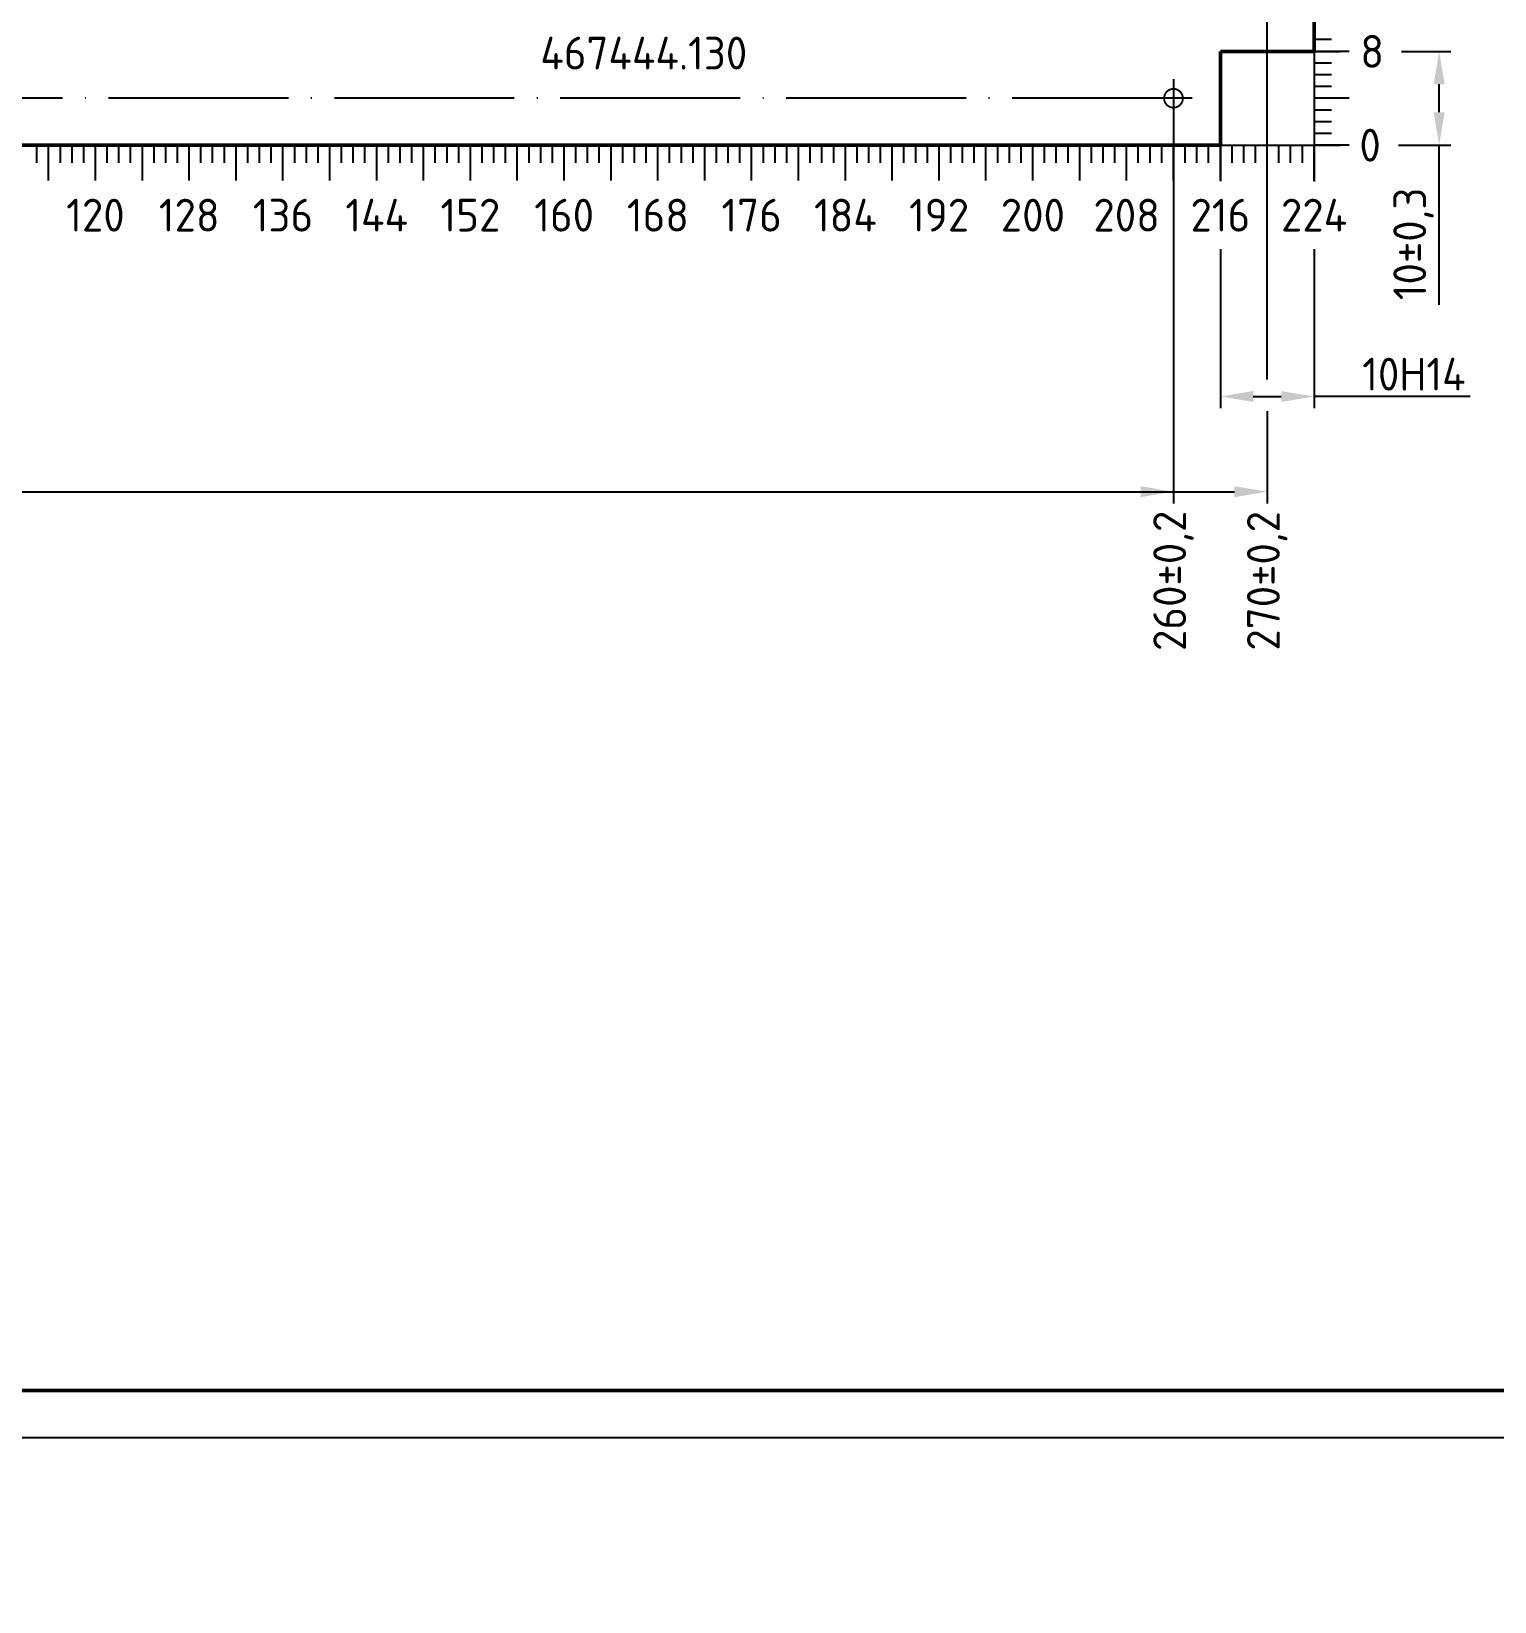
# Model space of a CAD drawing. Header units: millimetres. Extents: x -55 to 2039, y 0 to 512.
# Drawn here: x 237.4 to 393.5, y 0 to 167.4 of the extents above; entities that cross this region are included whole.
import ezdxf
from ezdxf import colors
from ezdxf.entities.mleader import LeaderData, LeaderLine
from ezdxf.enums import TextEntityAlignment as Align
from ezdxf.math import Vec2, Vec3

# ---------------------------------------------------------------- set-up
doc = ezdxf.new("R2010")
doc.units = ezdxf.units.MM
doc.linetypes.add('ACAD_ISO04W100', pattern=[30, 24, -3, 0, -3])
doc.linetypes.add('Сплошная', pattern=[0])
for name, color, linetype in [('Drill Drawing', 1, 'Continuous'), ('Виды', 30, 'Continuous'), ('Размеры', 121, 'Continuous')]:
    doc.layers.add(name, color=color, linetype=linetype)
doc.layers.add('текст', color=2, linetype='Continuous', lineweight=30)
doc.styles.add('GOST TYPE B', font='', dxfattribs={"height": 3.5})
doc.styles.get('GOST TYPE B').set_extended_font_data('GOST type B')
doc.dimstyles.new('GOST', dxfattribs={"dimscale": 0, "dimtxt": 3.5, "dimasz": 3.5, "dimexe": 1.25, "dimexo": 0, "dimtad": 1, "dimdec": 3, "dimtxsty": 'GOST TYPE B', "dimcen": 5, "dimadec": 3, "dimazin": 2, "dimtm": 1e-09, "dimtfac": 0.75, "dimtdec": 3, "dimtmove": 1, "dimatfit": 3, "dimfxl": 1, "dimtolj": 1, "dimlwd": 25, "dimlwe": 25, "dimarcsym": 0})
doc.dimstyles.new('Допуск Ординатный Стрелки', dxfattribs={"dimscale": 0, "dimtxt": 3.5, "dimasz": 3.5, "dimexe": 1.25, "dimexo": 0, "dimgap": 0.8, "dimtad": 0, "dimjust": 4, "dimtxsty": 'GOST TYPE B', "dimblk1": 'NONE', "dimsah": 1, "dimcen": 5, "dimse1": 1, "dimadec": 3, "dimazin": 2, "dimtol": 1, "dimtp": 0.2, "dimtm": 0.2, "dimtfac": 1, "dimtmove": 2, "dimatfit": 3, "dimfxl": 1, "dimtolj": 1, "dimlwd": 25, "dimlwe": 25, "dimarcsym": 0})

# ---------------------------------------------------------------- blocks, each defined once
blk = doc.blocks.new('Шероховатость')
at = {"lineweight": 50, "transparency": 16777216}
for p, q in [((-32.51, -11.45), (-28.78, -5)), ((-28.78, -5), (-5, -5)), ((-10.28, -11.58), (-7.16, -6.18)), ((-34.37, -8.22), (-32.51, -11.45)), ((-11.84, -8.88), (-10.28, -11.58))]:
    blk.add_line(p, q, dxfattribs=at)
at = {"layer": 'текст', "linetype": 'Continuous', "lineweight": 25, "transparency": 16777216, "insert": (-29.09, -6.14), "char_height": 5, "attachment_point": 1, "style": 'GOST TYPE B'}
blk.add_mtext_dynamic_manual_height_columns('Ra6,3{\\fGOST Type AU|b1|i0|c204|p2;(   )}', width=25.9473, gutter_width=17.5, heights=[0], dxfattribs=at)
blk = doc.blocks.new('_DotSmall')
at = {"color": 0, "linetype": 'ByBlock', "lineweight": 60, "const_width": 0.5}
blk.add_lwpolyline([(-0.0625, 0, 1), (0.0625, 0, 1)], format="xyb", close=True, dxfattribs=at)
blk = doc.blocks.new('*D99')
at = {"layer": 'Defpoints', "color": 0, "linetype": 'Continuous', "lineweight": 50, "transparency": 16777216}
for p in [(359.26, 162.32), (99.26, 158.47), (359.26, 118.35)]:
    blk.add_point(p, dxfattribs=at)
at = {"layer": 'Размеры', "color": 0, "lineweight": 25, "transparency": 16777216}
blk.add_line((359.26, 162.32), (359.26, 117.1), dxfattribs=at)
at = {"layer": 'Размеры', "color": 0, "linetype": 'Сплошная', "lineweight": 25, "transparency": 16777216}
blk.add_line((99.26, 118.35), (355.76, 118.35), dxfattribs=at)
at = {"layer": 'Размеры', "color": 0, "linetype": 'Continuous', "lineweight": 50, "transparency": 16777216}
blk.add_solid([(355.76, 118.93), (355.76, 117.76), (359.26, 118.35)], dxfattribs=at)
at = {"layer": 'Размеры', "color": 0, "linetype": 'Continuous', "lineweight": 25, "transparency": 16777216, "xscale": 3.5, "yscale": 3.5, "zscale": 3.5, "rotation": 180}
blk.add_blockref('_DotSmall', (99.26, 118.35), dxfattribs=at)
at = {"layer": 'Размеры', "color": 0, "linetype": 'Continuous', "lineweight": 50, "transparency": 16777216, "insert": (359.26, 108.84), "char_height": 3.5, "attachment_point": 5, "rotation": 90, "style": 'GOST TYPE B'}
blk.add_mtext('\\A1;260±0,2', dxfattribs=at)
blk = doc.blocks.new('*D100')
at = {"layer": 'Defpoints', "color": 0, "linetype": 'Continuous', "lineweight": 50, "transparency": 16777216}
for p in [(99.26, 158.47), (369.26, 126.95), (369.26, 118.35)]:
    blk.add_point(p, dxfattribs=at)
at = {"layer": 'Размеры', "color": 0, "lineweight": 25, "transparency": 16777216}
blk.add_line((369.26, 126.95), (369.26, 117.1), dxfattribs=at)
at = {"layer": 'Размеры', "color": 0, "linetype": 'Сплошная', "lineweight": 25, "transparency": 16777216}
blk.add_line((99.26, 118.35), (365.76, 118.35), dxfattribs=at)
at = {"layer": 'Размеры', "color": 0, "linetype": 'Continuous', "lineweight": 50, "transparency": 16777216}
blk.add_solid([(365.76, 118.93), (365.76, 117.76), (369.26, 118.35)], dxfattribs=at)
at = {"layer": 'Размеры', "color": 0, "linetype": 'Continuous', "lineweight": 25, "transparency": 16777216, "xscale": 3.5, "yscale": 3.5, "zscale": 3.5, "rotation": 180}
blk.add_blockref('_DotSmall', (99.26, 118.35), dxfattribs=at)
at = {"layer": 'Размеры', "color": 0, "linetype": 'Continuous', "lineweight": 50, "transparency": 16777216, "insert": (369.26, 108.84), "char_height": 3.5, "attachment_point": 5, "rotation": 90, "style": 'GOST TYPE B'}
blk.add_mtext('\\A1;270±0,2', dxfattribs=at)
blk = doc.blocks.new('*D106')
at = {"layer": 'Defpoints', "color": 0, "linetype": 'Continuous', "lineweight": 50, "transparency": 16777216}
for p in [(374.26, 165.3), (364.26, 155.3), (374.26, 128.5)]:
    blk.add_point(p, dxfattribs=at)
at = {"layer": 'Размеры', "color": 0, "lineweight": 25, "transparency": 16777216}
for p, q in [((374.26, 165.3), (374.26, 151.42)), ((374.26, 144.21), (374.26, 127.25))]:
    blk.add_line(p, q, dxfattribs=at)
at = {"layer": 'Размеры', "color": 0, "linetype": 'Сплошная', "lineweight": 25, "transparency": 16777216}
for p, q in [((364.26, 155.3), (364.26, 151.45)), ((364.26, 144.21), (364.26, 127.25)), ((367.76, 128.5), (370.76, 128.5)), ((390.91, 128.5), (374.26, 128.5))]:
    blk.add_line(p, q, dxfattribs=at)
at = {"layer": 'Размеры', "color": 0, "linetype": 'Continuous', "lineweight": 50, "transparency": 16777216}
for points in [[(367.76, 129.08), (367.76, 127.92), (364.26, 128.5)], [(370.76, 129.08), (370.76, 127.92), (374.26, 128.5)]]:
    blk.add_solid(points, dxfattribs=at)
at = {"layer": 'Размеры', "color": 0, "linetype": 'Continuous', "lineweight": 50, "transparency": 16777216, "insert": (384.91, 130.88), "char_height": 3.5, "attachment_point": 5, "style": 'GOST TYPE B'}
blk.add_mtext('\\A1;10H14', dxfattribs=at)
blk = doc.blocks.new('*D107')
at = {"layer": 'Defpoints', "color": 0, "linetype": 'Continuous', "lineweight": 50, "transparency": 16777216}
for p in [(374.26, 165.3), (387.6, 165.3), (364.26, 155.3)]:
    blk.add_point(p, dxfattribs=at)
at = {"layer": 'Размеры', "color": 0, "lineweight": 25, "transparency": 16777216}
for p, q in [((374.26, 165.3), (377.07, 165.3)), ((383.59, 165.3), (388.85, 165.3))]:
    blk.add_line(p, q, dxfattribs=at)
at = {"layer": 'Размеры', "color": 0, "linetype": 'Сплошная', "lineweight": 25, "transparency": 16777216}
for p, q in [((387.6, 158.8), (387.6, 161.8)), ((364.26, 155.3), (377.07, 155.3)), ((383.25, 155.3), (388.85, 155.3)), ((387.6, 138.26), (387.6, 155.3))]:
    blk.add_line(p, q, dxfattribs=at)
at = {"layer": 'Размеры', "color": 0, "linetype": 'Continuous', "lineweight": 50, "transparency": 16777216}
for points in [[(387.01, 161.8), (388.18, 161.8), (387.6, 165.3)], [(387.01, 158.8), (388.18, 158.8), (387.6, 155.3)]]:
    blk.add_solid(points, dxfattribs=at)
at = {"layer": 'Размеры', "color": 0, "linetype": 'Continuous', "lineweight": 50, "transparency": 16777216, "insert": (384.87, 144.77), "char_height": 3.5, "attachment_point": 5, "rotation": 90, "style": 'GOST TYPE B'}
blk.add_mtext('\\A1;10%%P0,3', dxfattribs=at)
blk = doc.blocks.new('Вид с →')
at = {"linetype": 'Continuous', "lineweight": 25, "transparency": 16777216}
for q in [(28.03, 4.05), (30.86, 4.05)]:
    blk.add_line((29.44, 2.63), q, dxfattribs=at)
blk.add_circle((32.94, 2.63), 3.5, dxfattribs=at)
blk.add_circle((32.94, 2.63), 3.5, dxfattribs=at)
at = {"linetype": 'Continuous', "lineweight": 50, "transparency": 16777216, "style": 'GOST TYPE B'}
blk.add_attdef('ВИД(_:_)', text='', height=7, dxfattribs=at).set_placement((27.23, 3.5), align=Align.MIDDLE_RIGHT)

msp = doc.modelspace()

# ---------------------------------------------------------------- linework, layer by layer
at = {"lineweight": 50}
for p, q in [((374.2556, 165.2965), (374.2556, 345.2965)), ((364.2556, 155.2965), (364.2556, 165.2965)), ((364.2556, 165.2965), (374.2556, 165.2965)), ((104.2556, 155.2965), (364.2556, 155.2965))]:
    msp.add_line(p, q, dxfattribs=at)
msp.add_lwpolyline([(19.1585, 17.5126), (613.1585, 17.5126), (613.1585, 437.5126), (19.1585, 437.5126)], close=True)
msp.add_lwpolyline([(39.1585, 22.5126), (608.1585, 22.5126), (608.1585, 432.5126), (39.1585, 432.5126)], close=True, dxfattribs=at)
at = {"layer": 'Drill Drawing'}
for points in [[(360.2556, 160.2965, 0.2, 0.2, 1), (358.2556, 160.2965, 0.2, 0.2, 1)], [(358.2056, 160.2965, 0.1, 0.1, 1), (358.3056, 160.2965, 0.1, 0.1, 1)], [(360.2056, 160.2965, 0.1, 0.1, 1), (360.3056, 160.2965, 0.1, 0.1, 1)]]:
    msp.add_lwpolyline(points, format="xyseb", close=True, dxfattribs=at)
at = {"layer": 'Размеры', "linetype": 'Continuous', "lineweight": 25}
msp.add_line((369.2556, 130.3205), (369.2556, 342.142), dxfattribs=at)
at = {"layer": 'Размеры', "linetype": 'ACAD_ISO04W100', "lineweight": 25, "ltscale": 0.8}
msp.add_line((361.2367, 160.2965), (107.1341, 160.2965), dxfattribs=at)
at = {"layer": 'текст', "lineweight": 25}
for p, q in [((376.1306, 166.5465), (374.2556, 166.5465)), ((378.0056, 165.2965), (374.2556, 165.2965)), ((376.1306, 164.0465), (374.2556, 164.0465)), ((376.1306, 162.7965), (374.2556, 162.7965)), ((376.1306, 161.5465), (374.2556, 161.5465)), ((378.0056, 160.2965), (374.2556, 160.2965)), ((376.1306, 159.0465), (374.2556, 159.0465)), ((376.1306, 157.7965), (374.2556, 157.7965)), ((376.1306, 156.5465), (374.2556, 156.5465)), ((238.0056, 153.4215), (238.0056, 155.2965)), ((239.2556, 151.5465), (239.2556, 155.2965)), ((240.5056, 153.4215), (240.5056, 155.2965)), ((241.7556, 153.4215), (241.7556, 155.2965)), ((243.0056, 153.4215), (243.0056, 155.2965)), ((244.2556, 151.5465), (244.2556, 155.2965)), ((245.5056, 153.4215), (245.5056, 155.2965)), ((246.7556, 153.4215), (246.7556, 155.2965)), ((248.0056, 153.4215), (248.0056, 155.2965)), ((249.2556, 151.5465), (249.2556, 155.2965)), ((250.5056, 153.4215), (250.5056, 155.2965)), ((251.7556, 153.4215), (251.7556, 155.2965)), ((253.0056, 153.4215), (253.0056, 155.2965)), ((254.2556, 151.5465), (254.2556, 155.2965)), ((255.5056, 153.4215), (255.5056, 155.2965)), ((256.7556, 153.4215), (256.7556, 155.2965)), ((258.0056, 153.4215), (258.0056, 155.2965)), ((259.2556, 151.5465), (259.2556, 155.2965)), ((260.5056, 153.4215), (260.5056, 155.2965)), ((261.7556, 153.4215), (261.7556, 155.2965)), ((263.0056, 153.4215), (263.0056, 155.2965)), ((264.2556, 151.5465), (264.2556, 155.2965)), ((265.5056, 153.4215), (265.5056, 155.2965)), ((266.7556, 153.4215), (266.7556, 155.2965)), ((268.0056, 153.4215), (268.0056, 155.2965)), ((269.2556, 151.5465), (269.2556, 155.2965)), ((270.5056, 153.4215), (270.5056, 155.2965)), ((271.7556, 153.4215), (271.7556, 155.2965)), ((273.0056, 153.4215), (273.0056, 155.2965)), ((274.2556, 151.5465), (274.2556, 155.2965)), ((275.5056, 153.4215), (275.5056, 155.2965)), ((276.7556, 153.4215), (276.7556, 155.2965)), ((278.0056, 153.4215), (278.0056, 155.2965)), ((279.2556, 151.5465), (279.2556, 155.2965)), ((280.5056, 153.4215), (280.5056, 155.2965)), ((281.7556, 153.4215), (281.7556, 155.2965)), ((283.0056, 153.4215), (283.0056, 155.2965)), ((284.2556, 151.5465), (284.2556, 155.2965)), ((285.5056, 153.4215), (285.5056, 155.2965)), ((286.7556, 153.4215), (286.7556, 155.2965)), ((288.0056, 153.4215), (288.0056, 155.2965)), ((289.2556, 151.5465), (289.2556, 155.2965)), ((290.5056, 153.4215), (290.5056, 155.2965)), ((291.7556, 153.4215), (291.7556, 155.2965)), ((293.0056, 153.4215), (293.0056, 155.2965)), ((294.2556, 151.5465), (294.2556, 155.2965)), ((295.5056, 153.4215), (295.5056, 155.2965)), ((296.7556, 153.4215), (296.7556, 155.2965)), ((298.0056, 153.4215), (298.0056, 155.2965)), ((299.2556, 151.5465), (299.2556, 155.2965)), ((300.5056, 153.4215), (300.5056, 155.2965)), ((301.7556, 153.4215), (301.7556, 155.2965)), ((303.0056, 153.4215), (303.0056, 155.2965)), ((304.2556, 151.5465), (304.2556, 155.2965)), ((305.5056, 153.4215), (305.5056, 155.2965)), ((306.7556, 153.4215), (306.7556, 155.2965)), ((308.0056, 153.4215), (308.0056, 155.2965)), ((309.2556, 151.5465), (309.2556, 155.2965)), ((310.5056, 153.4215), (310.5056, 155.2965)), ((311.7556, 153.4215), (311.7556, 155.2965)), ((313.0056, 153.4215), (313.0056, 155.2965)), ((314.2556, 151.5465), (314.2556, 155.2965)), ((315.5056, 153.4215), (315.5056, 155.2965)), ((316.7556, 153.4215), (316.7556, 155.2965)), ((318.0056, 153.4215), (318.0056, 155.2965)), ((319.2556, 151.5465), (319.2556, 155.2965)), ((320.5056, 153.4215), (320.5056, 155.2965)), ((321.7556, 153.4215), (321.7556, 155.2965)), ((323.0056, 153.4215), (323.0056, 155.2965)), ((324.2556, 151.5465), (324.2556, 155.2965)), ((325.5056, 153.4215), (325.5056, 155.2965)), ((326.7556, 153.4215), (326.7556, 155.2965)), ((328.0056, 153.4215), (328.0056, 155.2965)), ((329.2556, 151.5465), (329.2556, 155.2965)), ((330.5056, 153.4215), (330.5056, 155.2965)), ((331.7556, 153.4215), (331.7556, 155.2965)), ((333.0056, 153.4215), (333.0056, 155.2965)), ((334.2556, 151.5465), (334.2556, 155.2965)), ((335.5056, 153.4215), (335.5056, 155.2965)), ((336.7556, 153.4215), (336.7556, 155.2965)), ((338.0056, 153.4215), (338.0056, 155.2965)), ((339.2556, 151.5465), (339.2556, 155.2965)), ((340.5056, 153.4215), (340.5056, 155.2965)), ((341.7556, 153.4215), (341.7556, 155.2965)), ((343.0056, 153.4215), (343.0056, 155.2965)), ((344.2556, 151.5465), (344.2556, 155.2965)), ((345.5056, 153.4215), (345.5056, 155.2965)), ((346.7556, 153.4215), (346.7556, 155.2965)), ((348.0056, 153.4215), (348.0056, 155.2965)), ((349.2556, 151.5465), (349.2556, 155.2965)), ((350.5056, 153.4215), (350.5056, 155.2965)), ((351.7556, 153.4215), (351.7556, 155.2965)), ((353.0056, 153.4215), (353.0056, 155.2965)), ((354.2556, 151.5465), (354.2556, 155.2965)), ((355.5056, 153.4215), (355.5056, 155.2965)), ((356.7556, 153.4215), (356.7556, 155.2965)), ((358.0056, 153.4215), (358.0056, 155.2965)), ((359.2556, 151.5465), (359.2556, 155.2965)), ((360.5056, 153.4215), (360.5056, 155.2965)), ((361.7556, 153.4215), (361.7556, 155.2965)), ((363.0056, 153.4215), (363.0056, 155.2965)), ((364.2556, 151.5465), (364.2556, 155.2965)), ((365.5056, 153.4215), (365.5056, 155.2965)), ((366.7556, 153.4215), (366.7556, 155.2965)), ((368.0056, 153.4215), (368.0056, 155.2965)), ((369.2556, 151.5465), (369.2556, 155.2965)), ((370.5056, 153.4215), (370.5056, 155.2965)), ((371.7556, 153.4215), (371.7556, 155.2965)), ((373.0056, 153.4215), (373.0056, 155.2965)), ((378.0056, 155.2965), (374.2556, 155.2965)), ((374.2556, 151.5465), (374.2556, 155.2965))]:
    msp.add_line(p, q, dxfattribs=at)

# ---------------------------------------------------------------- texts
at = {"layer": 'текст', "style": 'GOST TYPE B'}
msp.add_text('467444.130', height=3.5, dxfattribs=at).set_placement((291.7056, 163.3636))
at = {"layer": 'текст', "lineweight": 35, "style": 'GOST TYPE B'}
for s, p in [('8', (381.7185, 165.2965)), ('0', (381.3744, 155.2965))]:
    msp.add_text(s, height=3.5, dxfattribs=at).set_placement(p, align=Align.MIDDLE_RIGHT)
for s, p in [('120', (244.2556, 149.584)), ('128', (254.2556, 149.584)), ('136', (264.2556, 149.584)), ('144', (274.2556, 149.584)), ('152', (284.2556, 149.584)), ('160', (294.2556, 149.584)), ('168', (304.2556, 149.584)), ('176', (314.2556, 149.584)), ('184', (324.2556, 149.584)), ('192', (334.2556, 149.584)), ('200', (344.2556, 149.584)), ('208', (354.2556, 149.584)), ('216', (364.2556, 149.584)), ('224', (374.2556, 149.584))]:
    msp.add_text(s, height=3.5, dxfattribs=at).set_placement(p, align=Align.TOP_CENTER)

# ---------------------------------------------------------------- dimensions: what is measured, and where the dimension line sits
at = {"layer": 'Размеры', "linetype": 'Continuous', "lineweight": 50}
dim = msp.add_linear_dim(base=(374.2556, 128.5004), p1=(364.2556, 155.2965), p2=(374.2556, 165.2965), text='<>H14', dimstyle='GOST', override={"dimscale": 1}, dxfattribs=at)
dim.commit()
dim.dimension.update_dxf_attribs({"geometry": '*D106', "text_midpoint": (384.9095, 128.5004), "dimtype": 160})
dim = msp.add_linear_dim(base=(387.5958, 165.2965), p1=(364.2556, 155.2965), p2=(374.2556, 165.2965), angle=90, text='<>%%P0,3', dimstyle='GOST', override={"dimscale": 1}, dxfattribs=at)
dim.commit()
dim.dimension.update_dxf_attribs({"geometry": '*D107', "text_midpoint": (387.5958, 144.7681), "dimtype": 160})
for base, p2, picture, middle in [((359.2556, 118.3455), (359.2556, 162.3231), '*D99', (359.2556, 108.8376)), ((369.2556, 118.3455), (369.2556, 126.9491), '*D100', (369.2556, 108.8376))]:
    dim = msp.add_linear_dim(base=base, p1=(99.2556, 158.4727), p2=p2, dimstyle='Допуск Ординатный Стрелки', override={"dimscale": 1, "dimblk1": 'DotSmall'}, dxfattribs=at)
    dim.commit()
    dim.dimension.update_dxf_attribs({"geometry": picture, "text_midpoint": middle})

# ---------------------------------------------------------------- leaders
at = {"linetype": 'Continuous', "lineweight": 25}
ml = msp.add_multileader_block('Standard', dxfattribs=at)
ml.set_content('Шероховатость', color=256)
ml.set_leader_properties(linetype='Сплошная', lineweight=25)
ml.set_arrow_properties(name='DOTSMALL')
ml.build(insert=Vec2(0, 0))
ml.multileader.update_dxf_attribs({"leader_type": 0, "has_dogleg": 0, "text_left_attachment_type": 6, "text_right_attachment_type": 6, "dogleg_length": 0.3, "arrow_head_size": 1, "block_connection_type": 1})
ctx = ml.context
ctx.base_point, ctx.char_height, ctx.arrow_head_size, ctx.landing_gap_size, ctx.plane_origin = Vec3(608.1585, 432.5126), 3.5, 1, 1, Vec3(608.1585, 432.5126)
ctx.left_attachment, ctx.right_attachment, ctx.attachment_type = 6, 6, 1
notes = []
notes.append((ctx, [(0, (0, 0, 0), (0, 0), (1, 0), 1, [])]))
ctx.block.insert = Vec3(608.1585, 432.5126)
at = {"layer": 'Виды', "linetype": 'Continuous', "lineweight": 25}
ml = msp.add_multileader_block('Standard', dxfattribs=at)
ml.set_content('Вид с →', color=256)
ml.set_attribute('ВИД(_:_)', 'А(2:1)', width=0)
ml.set_leader_properties(linetype='Сплошная', lineweight=25)
ml.set_arrow_properties(name='DOTSMALL')
ml.build(insert=Vec2(0, 0))
ml.multileader.update_dxf_attribs({"leader_type": 0, "has_dogleg": 0, "text_left_attachment_type": 6, "text_right_attachment_type": 6, "dogleg_length": 0.3, "arrow_head_size": 1, "block_connection_type": 1})
ctx = ml.context
ctx.base_point, ctx.char_height, ctx.arrow_head_size, ctx.landing_gap_size, ctx.plane_origin = Vec3(1329.0713, 395.8731), 3.5, 1, 1, Vec3(1329.0713, 395.8731)
ctx.left_attachment, ctx.right_attachment, ctx.attachment_type = 6, 6, 1
notes.append((ctx, [(0, (0, 0, 0), (0, 0), (1, 0), 1, [])]))
ctx.block.insert = Vec3(1329.0713, 395.8731)
ml = msp.add_multileader_block('Standard', dxfattribs=at)
ml.set_content('Вид с →', color=256)
ml.set_attribute('ВИД(_:_)', 'Б(4:1)', width=0)
ml.set_leader_properties(linetype='Сплошная', lineweight=25)
ml.set_arrow_properties(name='DOTSMALL')
ml.build(insert=Vec2(0, 0))
ml.multileader.update_dxf_attribs({"leader_type": 0, "has_dogleg": 0, "text_left_attachment_type": 6, "text_right_attachment_type": 6, "dogleg_length": 0.3, "arrow_head_size": 1, "block_connection_type": 1})
ctx = ml.context
ctx.base_point, ctx.char_height, ctx.arrow_head_size, ctx.landing_gap_size, ctx.plane_origin = Vec3(1332.1634, 311.4002), 3.5, 1, 1, Vec3(1332.1634, 311.4002)
ctx.left_attachment, ctx.right_attachment, ctx.attachment_type = 6, 6, 1
notes.append((ctx, [(0, (0, 0, 0), (0, 0), (1, 0), 1, [])]))
ctx.block.insert = Vec3(1332.1634, 311.4002)
ml = msp.add_multileader_block('Standard', dxfattribs=at)
ml.set_content('Вид с →', color=256)
ml.set_attribute('ВИД(_:_)', 'Г(4:1)', width=0)
ml.set_leader_properties(linetype='Сплошная', lineweight=25)
ml.set_arrow_properties(name='DOTSMALL')
ml.build(insert=Vec2(0, 0))
ml.multileader.update_dxf_attribs({"leader_type": 0, "has_dogleg": 0, "text_left_attachment_type": 6, "text_right_attachment_type": 6, "dogleg_length": 0.3, "arrow_head_size": 1, "block_connection_type": 1})
ctx = ml.context
ctx.base_point, ctx.char_height, ctx.arrow_head_size, ctx.landing_gap_size, ctx.plane_origin = Vec3(1332.5517, 152.5076), 3.5, 1, 1, Vec3(1332.5517, 152.5076)
ctx.left_attachment, ctx.right_attachment, ctx.attachment_type = 6, 6, 1
notes.append((ctx, [(0, (0, 0, 0), (0, 0), (1, 0), 1, [])]))
ctx.block.insert = Vec3(1332.5517, 152.5076)
ml = msp.add_multileader_block('Standard', dxfattribs=at)
ml.set_content('Вид с →', color=256)
ml.set_attribute('ВИД(_:_)', 'Д(4:1)', width=0)
ml.set_leader_properties(linetype='Сплошная', lineweight=25)
ml.set_arrow_properties(name='DOTSMALL')
ml.build(insert=Vec2(0, 0))
ml.multileader.update_dxf_attribs({"leader_type": 0, "has_dogleg": 0, "text_left_attachment_type": 6, "text_right_attachment_type": 6, "dogleg_length": 0.3, "arrow_head_size": 1, "block_connection_type": 1})
ctx = ml.context
ctx.base_point, ctx.char_height, ctx.arrow_head_size, ctx.landing_gap_size, ctx.plane_origin = Vec3(902.827, 148.9233), 3.5, 1, 1, Vec3(902.827, 148.9233)
ctx.left_attachment, ctx.right_attachment, ctx.attachment_type = 6, 6, 1
notes.append((ctx, [(0, (0, 0, 0), (0, 0), (1, 0), 1, [])]))
ctx.block.insert = Vec3(902.827, 148.9233)
ml = msp.add_multileader_block('Standard', dxfattribs=at)
ml.set_content('Вид с →', color=256)
ml.set_attribute('ВИД(_:_)', 'Е(4:1)', width=0)
ml.set_leader_properties(linetype='Сплошная', lineweight=25)
ml.set_arrow_properties(name='DOTSMALL')
ml.build(insert=Vec2(0, 0))
ml.multileader.update_dxf_attribs({"leader_type": 0, "has_dogleg": 0, "text_left_attachment_type": 6, "text_right_attachment_type": 6, "dogleg_length": 0.3, "arrow_head_size": 1, "block_connection_type": 1})
ctx = ml.context
ctx.base_point, ctx.char_height, ctx.arrow_head_size, ctx.landing_gap_size, ctx.plane_origin = Vec3(985.2642, 148.9221), 3.5, 1, 1, Vec3(985.2642, 148.9221)
ctx.left_attachment, ctx.right_attachment, ctx.attachment_type = 6, 6, 1
notes.append((ctx, [(0, (0, 0, 0), (0, 0), (1, 0), 1, [])]))
ctx.block.insert = Vec3(985.2642, 148.9221)
ml = msp.add_multileader_block('Standard', dxfattribs=at)
ml.set_content('Вид с →', color=256)
ml.set_attribute('ВИД(_:_)', 'Ж(4:1)', width=0)
ml.set_leader_properties(linetype='Сплошная', lineweight=25)
ml.set_arrow_properties(name='DOTSMALL')
ml.build(insert=Vec2(0, 0))
ml.multileader.update_dxf_attribs({"leader_type": 0, "has_dogleg": 0, "text_left_attachment_type": 6, "text_right_attachment_type": 6, "dogleg_length": 0.3, "arrow_head_size": 1, "block_connection_type": 1})
ctx = ml.context
ctx.base_point, ctx.char_height, ctx.arrow_head_size, ctx.landing_gap_size, ctx.plane_origin = Vec3(940.308, 86.6578), 3.5, 1, 1, Vec3(940.308, 86.6578)
ctx.left_attachment, ctx.right_attachment, ctx.attachment_type = 6, 6, 1
notes.append((ctx, [(0, (0, 0, 0), (0, 0), (1, 0), 1, [])]))
ctx.block.insert = Vec3(940.308, 86.6578)
for ctx, leaders in notes:
    for number, flags, end, landing, length, lines in leaders:
        leader = LeaderData()
        leader.index, (leader.has_last_leader_line, leader.has_dogleg_vector, leader.attachment_direction) = number, flags
        leader.last_leader_point, leader.dogleg_vector, leader.dogleg_length = Vec3(end), Vec3(landing), length
        for number, points, colour, breaks in lines:
            line = LeaderLine()
            line.index, line.vertices, line.color, line.breaks = number, Vec3.list(points), colors.encode_raw_color(colour), breaks
            leader.lines.append(line)
        ctx.leaders.append(leader)

doc.saveas('drawing.dxf')
